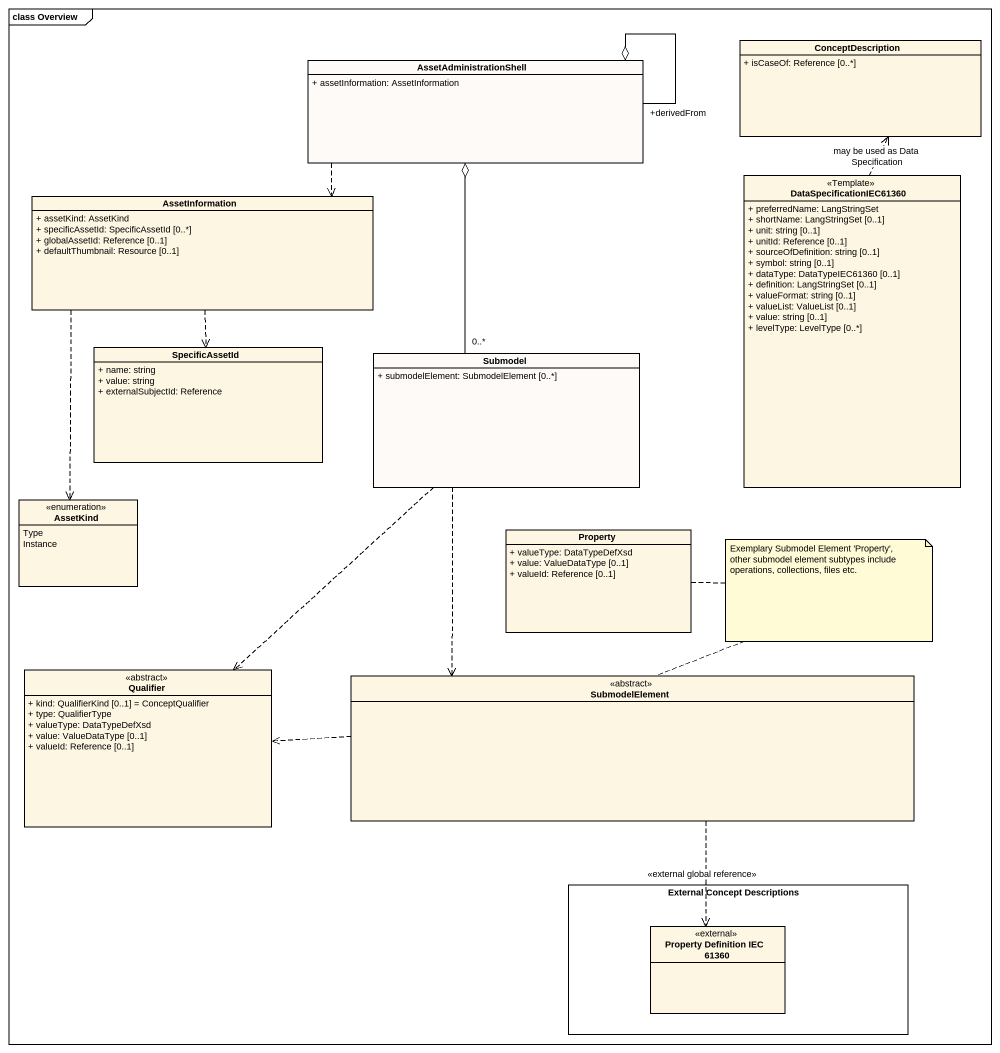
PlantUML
@startuml
mainframe class Overview
hide circle
hide empty members
skinparam classAttributeIconSize 0
class ConceptDescription {
  + isCaseOf: Reference [0..*]
}
class AssetAdministrationShell #FEFAF7 {
  + assetInformation: AssetInformation
}
class AssetInformation {
  + assetKind: AssetKind
  + specificAssetId: SpecificAssetId [0..*]
  + globalAssetId: Reference [0..1]
  + defaultThumbnail: Resource [0..1]
}
class DataSpecificationIEC61360 <<Template>> {
  + preferredName: LangStringSet
  + shortName: LangStringSet [0..1]
  + unit: string [0..1]
  + unitId: Reference [0..1]
  + sourceOfDefinition: string [0..1]
  + symbol: string [0..1]
  + dataType: DataTypeIEC61360 [0..1]
  + definition: LangStringSet [0..1]
  + valueFormat: string [0..1]
  + valueList: ValueList [0..1]
  + value: string [0..1]
  + levelType: LevelType [0..*]
}
class SpecificAssetId {
  + name: string
  + value: string
  + externalSubjectId: Reference
}
class Submodel #FEFAF7 {
  + submodelElement: SubmodelElement [0..*]
}
enum AssetKind {
  Type
  Instance
}
class Property {
  + valueType: DataTypeDefXsd
  + value: ValueDataType [0..1]
  + valueId: Reference [0..1]
}
class Qualifier <<abstract>> {
  + kind: QualifierKind [0..1] = ConceptQualifier
  + type: QualifierType
  + valueType: DataTypeDefXsd
  + value: ValueDataType [0..1]
  + valueId: Reference [0..1]
}
class SubmodelElement <<abstract>>
rectangle "External Concept Descriptions" as External_Concept {
  class "Property Definition IEC 61360" as Property_Definition_IEC <<external>>
}
AssetAdministrationShell "+derivedFrom" --o AssetAdministrationShell
AssetAdministrationShell .left.> AssetInformation
AssetInformation ..> SpecificAssetId
AssetInformation ..> AssetKind
DataSpecificationIEC61360 .up.> ConceptDescription : may be used as Data Specification
Submodel "0..*" -up-o AssetAdministrationShell
Submodel ..> Qualifier
Submodel ..> SubmodelElement
SubmodelElement .left.> Qualifier
SubmodelElement ..> Property_Definition_IEC : <<external global reference>>
note as N1
  Exemplary Submodel Element 'Property',
  other submodel element subtypes include operations, collections, files etc.
end note
N1 .. SubmodelElement
N1 .. Property
@enduml
